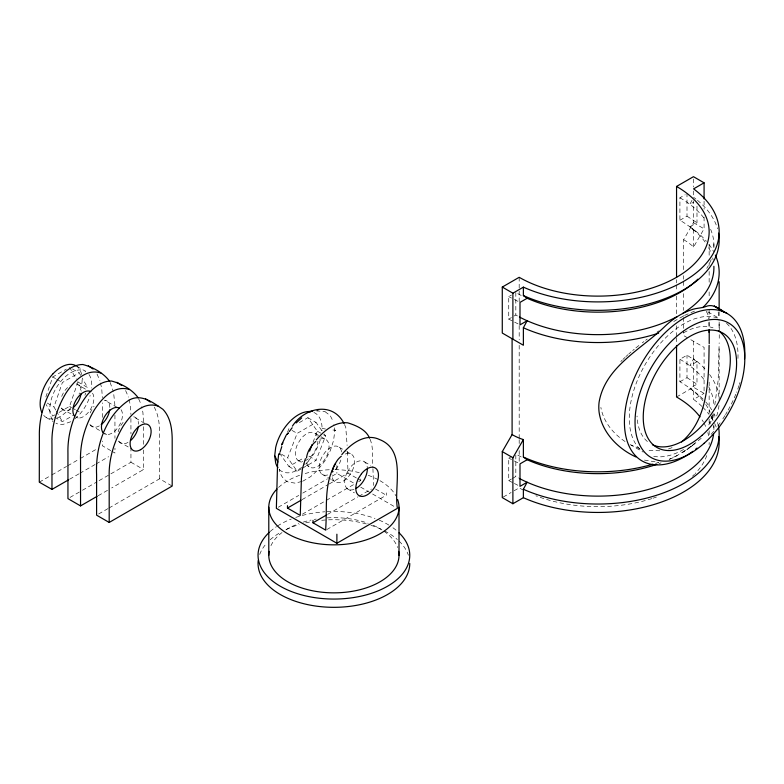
<?xml version="1.0" encoding="UTF-8"?>
<svg xmlns="http://www.w3.org/2000/svg" width="784" height="784" viewBox="0 0 784 784"><rect width="100%" height="100%" fill="white"/><g stroke="black" fill="none" stroke-linecap="round" stroke-linejoin="round"><path stroke-width="0.59" stroke-dasharray="3.92 2.94" d="M709.148 244.471L709.148 257.181M719.144 322.165L719.144 328.467L719.026 320.578M102.292 417.372L102.322 402.868M110.877 473.84L130.938 462.256L130.957 448.115M714.783 405.054L718.164 380.367L719.153 342.833M114.925 405.299L113.572 392.519M143.492 421.792L142.913 412.433L141.63 406.729M712.372 414.756L708.824 424.957M45.864 396.929L52.734 376.967L66.395 369.078M55.772 410.091L53.969 406.935L62.377 382.533L79.194 372.821L81.585 377.026M59.035 412.433L69.551 406.367L77.949 381.965L76.146 378.809M84.917 395.293L85.681 393.078M287.63 431.955L288.914 428.632M301.36 468.832L297.156 471.262L287.679 457.787L297.156 433.385L316.089 422.449L323.527 433.033M313.022 442.264L317.324 431.171L307.857 417.696L298.39 423.164M302.408 468.224L316.089 460.326L325.556 435.924L324.204 434.003M691.998 200.302L689.851 204.32L693.468 202.233M683.638 269.657L683.638 239.688L693.468 222.676L693.468 200.831M683.638 239.688A86.201 70.384 -60 0 1 693.595 246.97L704.081 228.81L704.081 216.159M347.351 471.978L350.36 467.323A16.013 9.241 -60 0 1 361.698 460.776A16.013 9.241 -60 0 1 367.353 468.842M308.22 461.286L313.894 453.809A33.585 19.384 -60 0 0 321.097 436.776M620.801 361.581L622.192 360.16M622.917 359.454L625.093 357.347M74.882 418.881L78.821 415.216A29.91 17.268 -60 0 0 90.18 395.401M625.838 356.651L628.082 354.584M628.846 353.907L631.13 351.889M701.239 438.276L687.901 448.899L676.523 455.896A116.042 66.993 0 0 1 669.173 459.502M632.688 350.566L634.246 349.233M682.511 452.466L694.271 443.901M635.844 347.929L640.675 344.049M690.655 446.909L692.36 445.528M642.321 342.794L643.958 341.53M645.614 340.295L647.27 339.06M656.894 332.23L658.854 330.907M54.831 414.863L52.734 416.079L46.129 404.524M54.664 417.186L62.377 421.645L72.883 415.569M39.288 482.18L50.852 475.506M51.901 474.898L66.62 466.402M67.679 465.794L79.243 459.12M80.291 458.513L97.108 448.801M95.089 464.52L79.978 473.242M96.099 463.932L108.653 456.69M69.609 479.23L78.939 473.84M70.021 497.428L81.428 490.843M82.467 490.245L96.981 481.856M99.058 480.661L109.858 474.428M143.521 449.947L143.541 469.528L111.661 487.942M98.176 495.723L109.584 489.138M98.647 513.99L107.947 508.62M108.986 508.022L159.593 478.799L172.186 486.07M518.116 323.91L508.738 319.108L508.738 296.617L511.423 295.068M705.1 242.04A116.032 66.993 0 0 0 679.914 220.275L679.924 197.793L685.216 194.736M508.738 319.108L511.423 317.559M514.069 316.03L515.823 315.021A116.032 66.993 0 0 0 518.469 316.501M679.924 220.275L687 216.188L687 193.697M692.782 229.104L696.486 232.133L689.851 226.801L696.986 222.685L696.986 206.114M279.447 453.034L288.914 466.509L303.643 458.003M302.624 481.288L310.621 476.672L317.089 470.753L325.027 460.757L330.27 450.751L333.592 440.432L334.817 430.573L333.915 424.526M278.251 507.248L298.773 495.4M302.761 493.097L327.447 478.848M332.142 476.133L336.885 473.399L354.525 483.581M302.085 499.624L328.173 484.571M329.211 483.963L347.998 473.124L356.828 478.22M302.33 514.226L325.282 500.976M326.32 500.368L354.495 484.1M358.67 481.69L360.758 480.494L360.758 478.113M327.614 514.363L357.867 496.889M358.915 496.292L371.43 489.059M326.81 529.563L386.287 495.223L386.287 492.852M512.491 482.513L508.738 480.592L508.738 458.101L511.423 456.553M702.983 400.761A116.032 66.993 0 0 0 679.914 381.759L679.924 359.278L687 355.181L696.986 361.689L696.986 384.17L689.851 388.286L693.595 390.991A121.295 70.031 0 0 1 705.051 401.202M696.986 361.689L689.851 365.805L693.595 358.778A121.295 70.031 0 0 1 706.482 370.607M508.738 480.592L511.423 479.044M512.315 478.524L515.823 476.505A116.032 66.993 0 0 0 518.469 477.985M679.924 381.759L687 377.672L687 355.181M503.259 497.036L511.119 492.499M514.128 490.764L519.184 487.844A111.279 64.249 0 0 0 522.771 489.824M676.553 396.988L693.468 387.227L704.081 393.362L704.081 347.371L688.548 338.394M701.925 406.426A121.295 70.031 0 0 0 693.595 399.409L704.081 393.362M681.531 317.01L683.873 315.766M677.219 455.514L669.124 459.277M684.618 315.384L696.016 310.454M57.046 418.048L61.142 416.157L69.178 409.65A29.91 17.268 -60 0 0 71.403 407.112M70.785 421.723L62.749 424.497A29.91 17.268 -60 0 1 55.929 423.125M668.438 448.967L671.212 447.958A63.367 50.901 77.5 0 0 673.926 446.772M334.719 430.485L335.758 430.21L330.182 429.799M301.683 481.523L294.941 483.12L288.208 482.013C283.2 479.602 279.927 474.653 279.329 469.195M317.089 410.875L318.226 410.61M316.089 410.796L324.968 411.678M659.824 450.78L647.261 450.369M322.057 428.436L325.536 429.015M644.458 460.081L658.629 462.393A121.295 70.031 0 0 1 654.826 463.618M639.577 448.477L631.12 445.018M508.738 296.617L511.55 298.057M514.363 299.508L519.057 301.909M508.738 458.101L511.55 459.551M514.363 460.992L518.116 462.913M514.363 483.473L518.116 485.394M693.468 222.676L704.081 228.81M707.844 311.856L718.957 318.265M687.568 337.835L683.638 335.562L683.638 330.77M630.101 444.548L643.262 452.143M307.857 417.696L316.089 422.449M317.324 431.171L322.469 434.14M323.498 434.738L325.556 435.924M315.295 433.444L320.342 436.365M321.352 436.943L326.409 439.863M339.168 447.233L346.038 451.202M347.018 451.77L351.928 454.602M364.697 461.972L370.754 465.471M292.011 430.416L297.156 433.385M357.808 478.789L360.758 480.494M375.487 488.991L386.287 495.223M308.886 456.17L316.089 460.326M360.709 487.148L395.508 507.248M297.949 460.267L305.025 464.353M306.034 464.932L309.063 466.686M321.832 474.055L330.662 479.151M331.642 479.72L334.592 481.425M347.351 488.785L354.427 492.871M281.505 454.22L287.679 457.787M288.914 466.509L297.156 471.262M76.95 366.334L85.632 371.342A29.91 17.268 -60 0 0 82.447 370.136M72.442 368.931L79.194 372.821M77.949 381.965L87.592 387.531L82.193 378.074M85.485 389.148L76.038 383.69A14.867 8.585 -60 0 1 81.291 391.167M117.208 407.464L104.605 400.183A14.867 8.585 -60 0 1 109.868 407.66M144.815 423.399L133.26 416.725A14.867 8.585 -60 0 1 138.513 424.203M52.734 376.967L55.625 378.633M56.595 379.191L62.377 382.533M69.551 406.367L71.471 407.484M72.442 408.033L75.333 409.709M76.293 410.267L79.194 411.933M61.681 408.552L73.931 415.628M76.028 416.843L78.135 418.058M90.248 425.046L103.547 432.729M104.605 433.336L106.702 434.552M118.903 441.588L131.506 448.869M47.226 403.045L53.969 406.935M110.769 450.614L102.371 445.763L102.351 441.059M111.818 451.221L114.964 453.034L114.964 448.144M130.938 462.256L143.541 469.528M46.295 417.549L53.038 421.449M687 216.188L696.986 222.685M687 377.672L696.986 384.17M625.083 441.529C613.225 433.699 603.308 421.684 600.867 407.386M689.851 226.801L693.595 229.506A121.295 70.031 0 0 1 706.482 241.335M325.066 411.688L330.201 415.589L333.533 422.027M706.286 311.297L707.795 314.237L708.628 318.676M69.551 367.255L75.548 377.761M56.37 411.139L62.377 421.645M370.068 439.285C373.929 448.007 371.743 458.199 372.9 467.411M344.529 424.536L345.783 427.525L347.126 445.439M154.242 407.082C158.231 414.422 159.397 422.792 159.593 431.043L159.593 478.799M138.69 398.919L141.12 404.446M125.597 390.54L128.517 397.165M110.113 382.425L113.317 391.373M97.02 374.046L99.94 380.671M129.027 399.448L130.311 405.161L130.938 414.501M100.45 382.955L101.734 388.668L102.341 397.704M718.164 311.875L718.859 317.236M708.912 322.508L709.05 327.114M372.939 468.616L373.517 485.482M347.332 451.466L347.998 473.124M719.163 400.742L719.144 348.282M143.501 426.692L143.521 445.047M130.918 418.431L130.948 433.934M114.934 415.089L114.954 438.344M719.144 311.777L719.144 318.128M713.881 243.814L713.881 248.548M713.881 413.58L713.881 419.499M713.881 425.418L713.881 427.78M709.148 263.003L709.148 265.413M709.148 271.431L709.148 283.455M709.148 291.883L709.148 296.509M709.148 310.395L709.148 318.49M709.148 321.959L709.148 328.408M709.148 382.112L709.148 414.511M709.148 419.136L709.148 424.918M709.148 430.739L709.148 436.58M704.081 201.214L704.081 209.259M693.468 178.987L693.468 187.033M693.595 190.973L693.595 196.245M693.595 229.506L693.595 246.97M693.468 341.236L693.468 387.227M693.595 390.991L693.595 399.409M683.638 275.645L683.638 279.241M683.638 281.632L683.638 287.63M683.638 293.618L683.638 310.395M683.638 317.589L683.638 328.369M676.553 279.653L676.553 282.946M676.553 285.141L676.553 290.619M676.553 296.107L676.553 314.747M676.553 325.713L676.553 336.679M676.553 337.777L676.553 344.352M519.184 277.301L519.184 303.624M519.184 325.556L519.184 339.805M519.184 345.293L519.184 438.501M519.184 439.599L519.184 443.989M519.184 450.565L519.184 461.531M515.823 292.53L515.823 315.021M515.823 455.141L515.823 476.505M336.885 465.461L336.885 473.399M259.7 554.435A75.852 43.796 0 0 1 266.56 543.361M270.186 539.755A75.852 43.796 0 0 1 280.26 532.552M286.278 529.435A75.852 43.796 0 0 1 299.263 524.555M305.711 522.859A75.852 43.796 0 0 1 312.003 521.595M321.695 520.302A75.852 43.796 0 0 1 368.813 524.643M370.93 525.3A75.852 43.796 0 0 1 383.464 530.366M384.513 530.895A75.852 43.796 0 0 1 397.351 539.519M399.056 541.087A75.852 43.796 0 0 1 408.395 555.258M354.054 489.383A16.013 9.241 -60 0 1 347.351 471.978M341.657 451.947A16.033 9.251 -60 0 0 324.831 452.593L321.832 457.239A16.033 9.251 -60 0 0 328.525 474.683M340.854 460.002A16.033 9.251 -60 0 1 332.465 472.409M317.265 436.237A16.033 9.251 -60 0 0 300.958 438.805L297.949 443.46A16.033 9.251 -60 0 0 302.742 461.413M317.922 441.255A16.033 9.251 -60 0 1 304.643 460.904M313.894 412.492A33.585 19.384 -60 0 1 321.979 430.788M308.181 461.433A33.585 19.384 -60 0 1 305.819 463.873M301.693 467.382A33.585 19.384 -60 0 1 279.094 469.381M270.941 545.693A65.111 37.593 0 0 1 282.044 532.532M285.856 529.896A65.111 37.593 0 0 1 298.724 523.634M303.241 522.105A65.111 37.593 0 0 1 311.052 520.066M314.149 519.439A65.111 37.593 0 0 1 316.256 519.077M327.173 517.871A65.111 37.593 0 0 1 368.206 523.31M373.272 525.319A65.111 37.593 0 0 1 381.945 529.896M383.895 531.18A65.111 37.593 0 0 1 397.625 547.565M270.186 531.503A75.852 43.796 0 0 1 276.478 526.642M277.399 526.044A75.852 43.796 0 0 1 291.295 519.028M295.744 517.411A75.852 43.796 0 0 1 324.86 511.785M326.977 511.648A75.852 43.796 0 0 1 375.056 518.479M379.289 520.174A75.852 43.796 0 0 1 391.216 526.574M392.941 527.769A75.852 43.796 0 0 1 397.351 531.258M278.555 487.442A65.111 37.593 0 0 1 299.596 475.3M305.123 473.526A65.111 37.593 0 0 1 333.906 469.655M335.023 469.665A65.111 37.593 0 0 1 359.758 472.752M368.206 475.3A65.111 37.593 0 0 1 377.839 479.514M379.936 480.67A65.111 37.593 0 0 1 395.94 495.851M345.225 454.005A16.033 9.251 -60 0 1 354.515 463.05A16.033 9.251 -60 0 1 342.608 481.474A16.033 9.251 -60 0 1 331.926 474.585M319.705 439.265A16.033 9.251 -60 0 1 329.045 447.517A16.033 9.251 -60 0 1 318.392 465.97A16.033 9.251 -60 0 1 306.573 462.011M128.008 442.401A14.867 8.585 -60 0 1 118.012 439.804M118.129 431.798A14.867 8.585 -60 0 1 124.391 420.959M121.059 409.679A14.867 8.585 -60 0 1 117.218 428.485A14.867 8.585 -60 0 1 102.851 432.327M99.352 425.869A14.867 8.585 -60 0 1 89.072 422.174M90.248 412.913A14.867 8.585 -60 0 1 94.1 406.249M92.492 393.186A14.867 8.585 -60 0 1 89.788 410.444A14.867 8.585 -60 0 1 75.95 417.382M52.597 419.979A29.91 17.268 -60 0 1 50.196 413.893A30.331 17.513 -60 0 1 50.186 404.348A29.91 17.268 -60 0 1 62.74 379.24A29.439 17.003 -60 0 1 82.447 370.136M70.785 409.366A14.867 8.585 -60 0 1 60.329 404.505M61.681 396.42A14.867 8.585 -60 0 1 69.894 385.65M75.989 365.775A29.91 17.268 -60 0 1 81.722 375.007M88.964 374.487A29.91 17.268 -60 0 1 91.365 380.573A30.331 17.513 -60 0 1 91.63 388.07M82.134 379.544A30.331 17.513 -60 0 1 80.546 389.834A29.91 17.268 -60 0 1 79.047 394.127M53.096 418.94A29.91 17.268 -60 0 1 43.679 415.353M719.232 327.8A60.819 0.539 -89.6 0 1 719.242 338.296M739.978 382.504A85.123 49.147 -60 0 1 739.371 384.464M739.047 385.444A85.123 49.147 -60 0 1 736.578 392.294M735.794 394.244A85.123 49.147 -60 0 1 727.719 410.845M727.17 411.796A85.123 49.147 -60 0 1 725.494 414.628M724.926 415.559A85.123 49.147 -60 0 1 722.564 419.254M720.114 422.85A85.123 49.147 -60 0 1 717.566 426.359M713.665 431.327A85.123 49.147 -60 0 1 710.97 434.493M710.608 229.3A116.042 66.993 0 0 1 713.705 249.067M711.245 259.435A116.042 66.993 0 0 1 706.737 268.344M521.242 295.47A116.042 66.993 0 0 1 516.695 293.03M679.924 197.793A116.042 66.993 0 0 1 705.1 219.559M708.697 247.803A116.032 66.993 0 0 1 711.402 253.82M712.676 257.926A116.032 66.993 0 0 1 713.146 260.004M708.971 244.412A121.295 70.031 0 0 1 713.685 251.693M718.997 405.475A121.295 70.031 0 0 1 716.302 416.902M709.559 374.478A121.295 70.031 0 0 1 718.83 396.557M713.058 414.746A116.042 66.993 0 0 1 709.971 423.948M695.173 443.146A116.042 66.993 0 0 1 683.178 452.054M661.098 462.825A116.042 66.993 0 0 1 658.962 463.609M521.242 456.954A116.042 66.993 0 0 1 516.695 454.514M679.924 359.278A116.042 66.993 0 0 1 705.1 381.044M708.697 386.806A116.042 66.993 0 0 1 713.881 405.299M705.757 404.466A116.032 66.993 0 0 1 710.167 412.266M711.764 416.324A116.032 66.993 0 0 1 713.146 421.488M713.754 425.683A116.032 66.993 0 0 1 713.901 429.887M709.148 442.421A111.279 64.249 0 0 1 709.089 444.636M706.786 455.582A111.279 64.249 0 0 1 695.173 473.595M694.516 474.271A111.279 64.249 0 0 1 692.458 476.26M656.492 497.027A111.279 64.249 0 0 1 653.033 498.212M651.867 498.595A111.279 64.249 0 0 1 544.821 498.898M543.871 498.595A111.279 64.249 0 0 1 535.903 495.782M702.072 419.871A111.279 64.249 0 0 1 703.326 421.9M703.905 422.929A111.279 64.249 0 0 1 706.384 428.182M707.815 432.494A111.279 64.249 0 0 1 708.56 435.786M673.779 321.499A63.367 9.261 -36 0 1 681.365 317.177M647.408 441.549A66.003 38.102 -60 0 1 637.02 415.981M683.638 332.779A66.003 38.102 -60 0 1 713.058 327.839M726.503 323.292A76.891 44.394 -60 0 1 737.832 360.493M683.638 449.448A76.891 44.394 -60 0 1 651.279 455.798M639.979 449.291A76.891 44.394 -60 0 1 646.173 362.786A76.891 44.394 -60 0 1 718.203 318.245M693.595 197.294A121.295 70.031 0 0 1 695.937 199.087M697.446 200.312A121.295 70.031 0 0 1 717.507 228.771M702.787 407.278A121.295 70.031 0 0 1 709.04 414.403M711.039 417.215A121.295 70.031 0 0 1 713.548 421.351M714.626 423.448A121.295 70.031 0 0 1 716.4 427.564M705.678 401.898A121.295 70.031 0 0 1 711.754 409.885M714.106 413.972A121.295 70.031 0 0 1 715.126 416.059M717.507 422.468A121.295 70.031 0 0 1 718.32 425.732"/><path stroke-width="1.18" d="M709.108 345.342C708.56 378.594 708.981 418.421 681.531 442.009M278.575 454.877L277.565 464.324L276.36 508.336L336.885 543.273L397.4 508.336C393.646 486.511 406.749 450.192 379.476 439.51C365.266 432.69 350.458 444.087 341.795 454.622M277.889 467.607A33.477 19.326 -60 0 1 275.684 462.913L274.714 455.769L275.674 447.517A33.477 19.326 -60 0 1 308.22 411.571L312.718 411.13M305.407 458.699L302.457 468.665L301.438 478.113L300.243 515.431L287.473 508.061L287.473 505.68M282.975 442.97L281.672 444.704M280.006 452.172L281.789 446.615M309.582 451.133L312.159 444.479M281.534 444.91L286.248 435.091M335.65 463.618C323.733 482.885 327.251 506.317 325.762 527.789L325.762 530.17L313.002 522.801L313.002 520.419M704.081 198.911L704.081 182.819L693.468 176.684L676.553 186.445A111.279 64.249 0 0 1 676.553 277.301A111.279 64.249 0 0 1 519.184 277.301L502.279 287.062L502.279 333.053L523.379 345.244L523.379 327.771L527.132 320.754L519.998 324.87L519.998 302.389L527.132 298.263A116.042 66.993 0 0 0 697.838 279.182M512.099 338.727L512.099 434.601L502.279 451.613L502.279 497.605L512.893 503.74L523.379 497.683L523.379 489.265L527.132 482.238L519.998 486.354L519.998 463.873L527.132 459.747A116.042 66.993 0 0 0 656.796 464.363M287.875 433.601L288.149 433.101L286.895 434.444L288.228 432.954M512.893 503.74L512.893 457.748L523.379 439.589A86.201 70.384 -60 0 1 512.099 434.601M279.643 453.279L278.771 454.455L279.633 453.446M289.247 431.592L292.138 427.77M635.912 456.954C617.91 448.703 601.887 432.386 599.094 412.149A60.75 49.598 -0.8 0 1 599.094 402.192C604.993 367.284 640.44 349.644 663.764 327.496C671.408 319.95 680.463 313.639 690.655 310.072C695.516 308.014 700.935 308.357 705.825 306.573C713.832 302.947 720.545 310.229 727.17 313.512M292.393 426.104C304.525 407.709 332.367 400.947 344.029 423.429M316.275 439.883C324.057 430.828 334.935 421.469 347.684 422.831C356.014 425.398 366.04 429.554 369.568 438.178M296.146 422.968L301.683 417.901M682.511 313.59L683.178 313.061A116.042 66.993 0 0 0 713.881 266.295M109.633 381.318C103.361 372.753 92.953 367.177 82.859 364.501C72.932 364.482 64.847 371.332 58.692 378.456C45.884 394.881 38.788 415.892 39.376 436.737L39.288 482.18L51.969 489.402L68.571 479.828M138.2 397.811C131.928 389.246 121.52 383.68 111.426 380.995C101.499 380.975 93.423 387.835 87.259 394.95C74.451 411.375 67.355 432.396 67.943 453.23L67.943 498.624L80.546 505.905L97.138 496.321M109.192 522.448L172.186 486.07L172.186 438.315C171.951 428.093 170.275 417.019 162.925 409.336C152.86 402.427 140.179 392.627 127.988 400.849C104.782 416.961 95.364 447.282 96.599 474.545L96.599 515.166L109.192 522.448L109.192 477.044C108.574 459.267 113.984 441.559 123.059 426.369C130.389 415.01 143.149 401.006 158.143 406.112M502.279 287.062L512.893 293.196L523.379 287.14A121.295 70.031 0 0 0 683.638 281.387A121.295 70.031 0 0 0 693.595 188.866L704.081 182.819M287.473 508.061L301.046 500.231M313.002 522.801L326.565 514.97M677.219 316.658L676.523 316.903A116.042 66.993 0 0 1 519.39 316.991M308.22 411.561L310.484 411.933M100.92 373.076C85.926 367.97 73.167 381.975 65.836 393.323C56.762 408.523 51.352 426.231 51.969 444.009L51.969 489.402M129.487 389.57C114.493 384.464 101.734 398.468 94.403 409.826C85.338 425.016 79.929 442.735 80.546 460.502L80.546 505.905M502.279 451.613L512.893 457.748M145.53 398.831L150.322 402.055M116.885 382.288L121.667 385.512M88.318 365.795L93.1 369.019M523.379 287.14L523.379 295.568L527.132 298.263M523.379 439.589L523.379 457.052L527.132 459.747M274.714 455.769L277.889 462.09M709.089 329.701L709.108 332.485M719.144 281.77L719.144 309.474M676.553 186.445L676.553 277.458M676.553 345.45L676.553 396.988A111.279 64.249 0 0 1 699.994 416.902M512.893 293.196L512.893 339.188M399.007 507.248L399.007 555.268M336.885 534.208L336.885 543.273M268.794 507.248L268.794 555.268M409.758 563.422A75.852 43.796 0 0 1 331.348 607.296A75.852 43.796 0 0 1 258.23 560.472M367.353 468.842A16.013 9.241 -60 0 1 356.024 488.442M332.191 471.674A16.013 9.251 -60 0 1 334.582 464.608L337.6 459.953A16.013 9.251 -60 0 1 341.305 456.249M306.524 457.934A16.013 9.251 -60 0 1 309.063 449.869L312.071 445.224A16.013 9.251 -60 0 1 315.776 441.51M398.664 551.377A65.111 37.593 0 0 1 333.906 592.851A65.111 37.593 0 0 1 269.137 551.377M399.056 532.836A75.852 43.796 0 0 1 382.612 588.833A75.852 43.796 0 0 1 284.229 588.363A75.852 43.796 0 0 1 269.412 532.209M397.625 499.545A65.111 37.593 0 0 1 324.164 544.419A65.111 37.593 0 0 1 276.968 489.01M138.356 426.378A14.867 8.585 -60 0 1 130.722 440.422M109.711 409.836A14.867 8.585 -60 0 1 101.156 424.644M81.134 393.343A14.867 8.585 -60 0 1 73.5 407.386M74.284 415.834A14.867 8.585 -60 0 1 76.989 398.576A14.867 8.585 -60 0 1 90.817 391.637M102.851 432.327A14.867 8.585 -60 0 1 105.556 415.069A14.867 8.585 -60 0 1 119.393 408.131M53.106 373.684A29.439 17.003 -60 0 1 72.804 364.57A29.91 17.268 -60 0 1 75.989 365.775M53.096 373.674A29.91 17.268 -60 0 0 40.552 398.772A30.331 17.513 -60 0 0 40.543 408.327A29.91 17.268 -60 0 0 41.748 412.237M692.87 451.3A85.123 49.147 -60 0 1 624.534 426.163A85.123 49.147 -60 0 1 685.53 317.206A85.123 49.147 -60 0 1 744.545 358.994M697.035 448.056A85.123 49.147 -60 0 1 695.604 449.212M715.341 255.065A121.295 70.031 0 0 1 702.856 307.583M658.629 333.122A121.295 70.031 0 0 1 523.379 327.771M718.526 233.132A121.295 70.031 0 0 1 656.659 301.556A121.295 70.031 0 0 1 523.379 295.568M652.876 464.197A121.295 70.031 0 0 1 523.379 457.052M709.187 330.368A55.87 1.254 -89.1 0 1 709.206 343.627M718.301 330.564A66.003 38.102 -60 0 1 716.635 405.72A66.003 38.102 -60 0 1 652.386 444.734M718.742 436.59A121.295 70.031 0 0 1 655.64 503.994A121.295 70.031 0 0 1 523.379 497.683M713.587 434.091A116.042 66.993 0 0 1 640.577 491.421A116.042 66.993 0 0 1 519.39 478.475M718.526 426.829A121.295 70.031 0 0 1 656.659 495.243A121.295 70.031 0 0 1 523.379 489.265M361.473 473.742L358.464 478.397A16.033 9.251 -60 0 0 363.884 496.223A16.033 9.251 -60 0 0 378.398 473.801A16.033 9.251 -60 0 0 361.473 473.742M724.553 312.434L714.342 306.142L724.553 312.434M140.61 449.683A14.867 8.585 -60 0 0 149.715 426.222A14.867 8.585 -60 0 0 131.506 436.737A14.867 8.585 -60 0 0 140.61 449.683M704.13 443.303A77.606 44.806 -60 0 0 728.728 323.077A77.606 44.806 -60 0 0 636.912 404.495A77.606 44.806 -60 0 0 704.13 443.303M702.003 435.375A66.003 38.102 -60 0 0 722.926 333.131A66.003 38.102 -60 0 0 644.84 402.368A66.003 38.102 -60 0 0 702.003 435.375"/></g></svg>
